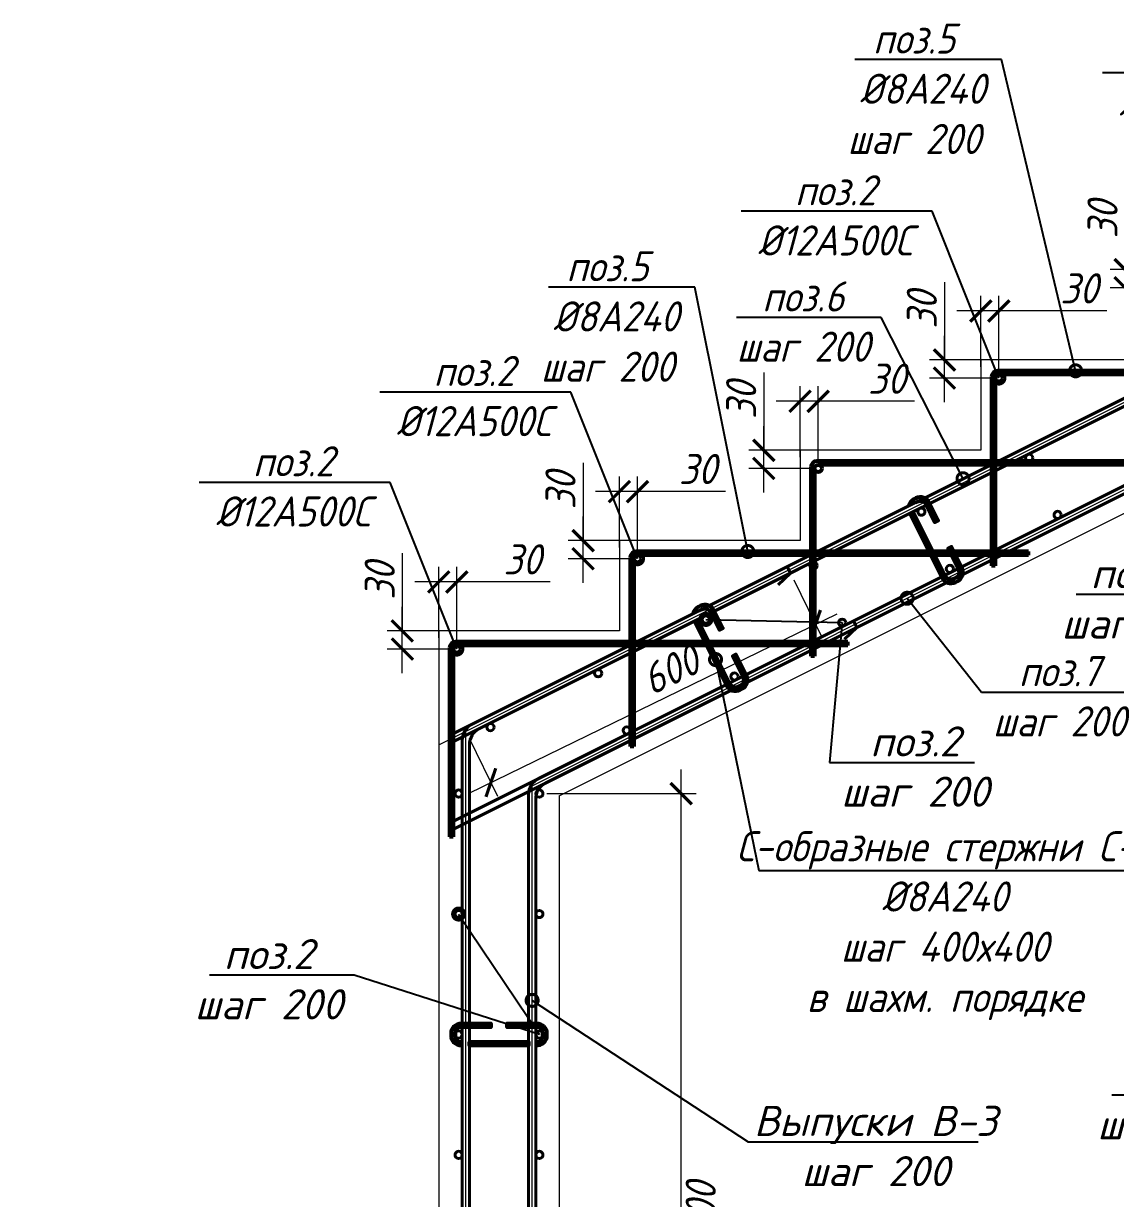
# Model space of a CAD drawing. Header units: millimetres. Extents: x 504091 to 2165846, y 135022 to 442887.
# Drawn here: x 899291 to 901105, y 246342 to 248293 of the extents above; entities that cross this region are included whole.
import ezdxf
from ezdxf import colors
from ezdxf.entities.mleader import LeaderData, LeaderLine
from ezdxf.math import Vec2, Vec3

# ---------------------------------------------------------------- set-up
doc = ezdxf.new("R2010")
doc.units = ezdxf.units.MM
doc.layers.get('Defpoints').update_dxf_attribs({"color": 255})
doc.layers.add('!Defpoints', color=255, linetype='Continuous', lineweight=5, plot=False)
for name, color, linetype, lineweight in [('Арматура 12', 26, 'Continuous', 50), ('КР_Арматура 12', 174, 'Continuous', 40), ('Монолит тонкий', 204, 'Continuous', 9), ('Размер', 7, 'Continuous', 13), ('Размеры КР', 164, 'Continuous', 9)]:
    doc.layers.add(name, color=color, linetype=linetype, lineweight=lineweight)
doc.styles.add('GOST 2.304_new', font='isocpeur.ttf', dxfattribs={"width": 0.9, "oblique": 15})
doc.dimstyles.new('SPDS 1_20', dxfattribs={"dimscale": 20, "dimtxt": 2.5, "dimasz": 1.77, "dimexe": 1.25, "dimexo": 0.625, "dimtad": 1, "dimdec": 0, "dimrnd": 0.001, "dimtxsty": 'GOST 2.304_new', "dimblk": 'ARCHTICK', "dimcen": 2.5, "dimdle": 2, "dimclrt": 256, "dimadec": 0, "dimazin": 2, "dimtfac": 0.75, "dimtdec": 0, "dimtmove": 1, "dimatfit": 3, "dimfxl": 0, "dimtolj": 1, "dimlwd": 9, "dimlwe": 9, "dimarcsym": 0})

# ---------------------------------------------------------------- blocks, each defined once
blk = doc.blocks.new('_ArchTick')
at = {"color": 0, "linetype": 'ByBlock', "const_width": 0.15}
blk.add_lwpolyline([(-0.5, -0.5), (0.5, 0.5)], dxfattribs=at)
blk = doc.blocks.new('*D1361')
at = {"layer": 'Defpoints', "color": 0, "lineweight": 20, "transparency": 16777216}
for p in [(900220.5, 247434.1), (900310.9, 247434.1), (900310.9, 247404.1)]:
    blk.add_point(p, dxfattribs=at)
at = {"layer": 'Размеры КР', "color": 0, "lineweight": 9, "transparency": 16777216}
for p, q in [((900220.5, 247563.3), (900220.5, 247434.1)), ((900220.5, 247364.1), (900220.5, 247474.1)), ((900298.4, 247434.1), (900195.5, 247434.1)), ((900298.4, 247404.1), (900195.5, 247404.1))]:
    blk.add_line(p, q, dxfattribs=at)
at = {"layer": 'Размеры КР', "color": 0, "lineweight": 9, "transparency": 16777216, "xscale": 35.4, "yscale": 35.4, "zscale": 35.4}
for p, rotation in [((900220.5, 247434.1), 90), ((900220.5, 247404.1), 270)]:
    blk.add_blockref('_ArchTick', p, dxfattribs=dict(at, rotation=rotation))
at = {"layer": 'Размеры КР', "lineweight": 20, "transparency": 16777216, "insert": (900183, 247517.1), "char_height": 50, "attachment_point": 5, "rotation": 90, "style": 'GOST 2.304_new'}
blk.add_mtext('\\A1;30', dxfattribs=at)
blk = doc.blocks.new('*D1362')
at = {"layer": 'Defpoints', "color": 0, "lineweight": 20, "transparency": 16777216}
for p in [(900280.9, 247515.5), (900280.9, 247410.1), (900310.9, 247404.1)]:
    blk.add_point(p, dxfattribs=at)
at = {"layer": 'Размеры КР', "color": 0, "lineweight": 9, "transparency": 16777216}
for p, q in [((900280.9, 247422.6), (900280.9, 247540.5)), ((900310.9, 247416.6), (900310.9, 247540.5)), ((900350.9, 247515.5), (900240.9, 247515.5)), ((900456.9, 247515.5), (900310.9, 247515.5))]:
    blk.add_line(p, q, dxfattribs=at)
at = {"layer": 'Размеры КР', "color": 0, "lineweight": 9, "transparency": 16777216, "xscale": 35.4, "yscale": 35.4, "zscale": 35.4, "rotation": 180}
blk.add_blockref('_ArchTick', (900280.9, 247515.5), dxfattribs=at)
at = {"layer": 'Размеры КР', "color": 0, "lineweight": 9, "transparency": 16777216, "xscale": 35.4, "yscale": 35.4, "zscale": 35.4}
blk.add_blockref('_ArchTick', (900310.9, 247515.5), dxfattribs=at)
at = {"layer": 'Размеры КР', "lineweight": 20, "transparency": 16777216, "insert": (900410.7, 247553), "char_height": 50, "attachment_point": 5, "style": 'GOST 2.304_new'}
blk.add_mtext('\\A1;30', dxfattribs=at)
blk = doc.blocks.new('_DotSmall')
at = {"color": 0, "linetype": 'ByBlock', "lineweight": 35, "const_width": 0.5}
blk.add_lwpolyline([(-0.0625, 0, 1), (0.0625, 0, 1)], format="xyb", close=True, dxfattribs=at)
blk = doc.blocks.new('*D1381')
at = {"layer": 'Defpoints', "color": 0, "lineweight": 20, "transparency": 16777216}
for p in [(900147.9, 247014.1), (900383.4, 247014.1), (900147.9, 245614.1)]:
    blk.add_point(p, dxfattribs=at)
at = {"layer": 'Размеры КР', "color": 0, "lineweight": 9, "transparency": 16777216}
for p, q in [((900383.4, 245574.1), (900383.4, 247054.1)), ((900160.4, 247014.1), (900408.4, 247014.1)), ((900160.4, 245614.1), (900408.4, 245614.1))]:
    blk.add_line(p, q, dxfattribs=at)
at = {"layer": 'Размеры КР', "color": 0, "lineweight": 9, "transparency": 16777216, "xscale": 35.4, "yscale": 35.4, "zscale": 35.4}
for p, rotation in [((900383.4, 247014.1), 90), ((900383.4, 245614.1), 270)]:
    blk.add_blockref('_ArchTick', p, dxfattribs=dict(at, rotation=rotation))
at = {"layer": 'Размеры КР', "lineweight": 20, "transparency": 16777216, "insert": (900374.2, 246220.4), "char_height": 50, "attachment_point": 5, "rotation": 90, "style": 'GOST 2.304_new'}
blk.add_mtext('\\A1;поз.2\\P200х7=1400', dxfattribs=at)
blk = doc.blocks.new('*D1383')
at = {"layer": 'Defpoints', "color": 0, "lineweight": 20, "transparency": 16777216}
for p in [(900565, 247380.3), (900606.5, 247295.2), (900025.9, 247117.4)]:
    blk.add_point(p, dxfattribs=at)
at = {"layer": 'Размеры КР', "color": 0, "lineweight": 9, "transparency": 16777216}
for p, q in [((900570.5, 247369), (900617.4, 247272.8)), ((900031.4, 247014.9), (900642.4, 247312.8)), ((900031.4, 247106.2), (900078.3, 247009.9))]:
    blk.add_line(p, q, dxfattribs=at)
at = {"layer": 'Размеры КР', "color": 0, "lineweight": 9, "transparency": 16777216, "xscale": 35.4, "yscale": 35.4, "zscale": 35.4}
for p, rotation in [((900606.5, 247295.2), 25.99185871385163), ((900067.4, 247032.4), 205.9918587138517)]:
    blk.add_blockref('_ArchTick', p, dxfattribs=dict(at, rotation=rotation))
at = {"layer": 'Размеры КР', "lineweight": 20, "transparency": 16777216, "insert": (900365.6, 247219.5), "char_height": 50, "attachment_point": 5, "rotation": 25.9919, "style": 'GOST 2.304_new'}
blk.add_mtext('\\A1;600', dxfattribs=at)
blk = doc.blocks.new('*D1444')
at = {"layer": 'Defpoints', "color": 0, "lineweight": 20, "transparency": 16777216}
for p in [(899920.4, 247284.1), (900010.9, 247284.1), (900010.9, 247254.1)]:
    blk.add_point(p, dxfattribs=at)
at = {"layer": 'Размеры КР', "color": 0, "lineweight": 9, "transparency": 16777216}
for p, q in [((899920.4, 247413.3), (899920.4, 247284.1)), ((899920.4, 247214.1), (899920.4, 247324.1)), ((899998.4, 247284.1), (899895.4, 247284.1)), ((899998.4, 247254.1), (899895.4, 247254.1))]:
    blk.add_line(p, q, dxfattribs=at)
at = {"layer": 'Размеры КР', "color": 0, "lineweight": 9, "transparency": 16777216, "xscale": 35.4, "yscale": 35.4, "zscale": 35.4}
for p, rotation in [((899920.4, 247284.1), 90), ((899920.4, 247254.1), 270)]:
    blk.add_blockref('_ArchTick', p, dxfattribs=dict(at, rotation=rotation))
at = {"layer": 'Размеры КР', "lineweight": 20, "transparency": 16777216, "insert": (899882.9, 247367.1), "char_height": 50, "attachment_point": 5, "rotation": 90, "style": 'GOST 2.304_new'}
blk.add_mtext('\\A1;30', dxfattribs=at)
blk = doc.blocks.new('*D1445')
at = {"layer": 'Defpoints', "color": 0, "lineweight": 20, "transparency": 16777216}
for p in [(899980.9, 247365.5), (899980.9, 247260.1), (900010.9, 247254.1)]:
    blk.add_point(p, dxfattribs=at)
at = {"layer": 'Размеры КР', "color": 0, "lineweight": 9, "transparency": 16777216}
for p, q in [((899980.9, 247272.6), (899980.9, 247390.5)), ((900010.9, 247266.6), (900010.9, 247390.5)), ((900050.9, 247365.5), (899940.9, 247365.5)), ((900165.7, 247365.5), (900010.9, 247365.5))]:
    blk.add_line(p, q, dxfattribs=at)
at = {"layer": 'Размеры КР', "color": 0, "lineweight": 9, "transparency": 16777216, "xscale": 35.4, "yscale": 35.4, "zscale": 35.4, "rotation": 180}
blk.add_blockref('_ArchTick', (899980.9, 247365.5), dxfattribs=at)
at = {"layer": 'Размеры КР', "color": 0, "lineweight": 9, "transparency": 16777216, "xscale": 35.4, "yscale": 35.4, "zscale": 35.4}
blk.add_blockref('_ArchTick', (900010.9, 247365.5), dxfattribs=at)
at = {"layer": 'Размеры КР', "lineweight": 20, "transparency": 16777216, "insert": (900119.5, 247403), "char_height": 50, "attachment_point": 5, "style": 'GOST 2.304_new'}
blk.add_mtext('\\A1;30', dxfattribs=at)
blk = doc.blocks.new('*D1446')
at = {"layer": 'Defpoints', "color": 0, "lineweight": 20, "transparency": 16777216}
for p in [(900520.5, 247584.1), (900610.9, 247584.1), (900610.9, 247554.1)]:
    blk.add_point(p, dxfattribs=at)
at = {"layer": 'Размеры КР', "color": 0, "lineweight": 9, "transparency": 16777216}
for p, q in [((900520.5, 247713.3), (900520.5, 247584.1)), ((900520.5, 247514.1), (900520.5, 247624.1)), ((900598.4, 247584.1), (900495.5, 247584.1)), ((900598.4, 247554.1), (900495.5, 247554.1))]:
    blk.add_line(p, q, dxfattribs=at)
at = {"layer": 'Размеры КР', "color": 0, "lineweight": 9, "transparency": 16777216, "xscale": 35.4, "yscale": 35.4, "zscale": 35.4}
for p, rotation in [((900520.5, 247584.1), 90), ((900520.5, 247554.1), 270)]:
    blk.add_blockref('_ArchTick', p, dxfattribs=dict(at, rotation=rotation))
at = {"layer": 'Размеры КР', "lineweight": 20, "transparency": 16777216, "insert": (900483, 247667.1), "char_height": 50, "attachment_point": 5, "rotation": 90, "style": 'GOST 2.304_new'}
blk.add_mtext('\\A1;30', dxfattribs=at)
blk = doc.blocks.new('*D1447')
at = {"layer": 'Defpoints', "color": 0, "lineweight": 20, "transparency": 16777216}
for p in [(900580.9, 247665.5), (900580.9, 247560.1), (900610.9, 247554.1)]:
    blk.add_point(p, dxfattribs=at)
at = {"layer": 'Размеры КР', "color": 0, "lineweight": 9, "transparency": 16777216}
for p, q in [((900580.9, 247572.6), (900580.9, 247690.5)), ((900610.9, 247566.6), (900610.9, 247690.5)), ((900650.9, 247665.5), (900540.9, 247665.5)), ((900771.1, 247665.5), (900610.9, 247665.5))]:
    blk.add_line(p, q, dxfattribs=at)
at = {"layer": 'Размеры КР', "color": 0, "lineweight": 9, "transparency": 16777216, "xscale": 35.4, "yscale": 35.4, "zscale": 35.4, "rotation": 180}
blk.add_blockref('_ArchTick', (900580.9, 247665.5), dxfattribs=at)
at = {"layer": 'Размеры КР', "color": 0, "lineweight": 9, "transparency": 16777216, "xscale": 35.4, "yscale": 35.4, "zscale": 35.4}
blk.add_blockref('_ArchTick', (900610.9, 247665.5), dxfattribs=at)
at = {"layer": 'Размеры КР', "lineweight": 20, "transparency": 16777216, "insert": (900724.9, 247703), "char_height": 50, "attachment_point": 5, "style": 'GOST 2.304_new'}
blk.add_mtext('\\A1;30', dxfattribs=at)
blk = doc.blocks.new('*D1448')
at = {"layer": 'Defpoints', "color": 0, "lineweight": 20, "transparency": 16777216}
for p in [(900820.5, 247734.1), (900910.9, 247734.1), (900910.9, 247704.1)]:
    blk.add_point(p, dxfattribs=at)
at = {"layer": 'Размеры КР', "color": 0, "lineweight": 9, "transparency": 16777216}
for p, q in [((900820.5, 247863.3), (900820.5, 247734.1)), ((900820.5, 247664.1), (900820.5, 247774.1)), ((900898.4, 247734.1), (900795.5, 247734.1)), ((900898.4, 247704.1), (900795.5, 247704.1))]:
    blk.add_line(p, q, dxfattribs=at)
at = {"layer": 'Размеры КР', "color": 0, "lineweight": 9, "transparency": 16777216, "xscale": 35.4, "yscale": 35.4, "zscale": 35.4}
for p, rotation in [((900820.5, 247734.1), 90), ((900820.5, 247704.1), 270)]:
    blk.add_blockref('_ArchTick', p, dxfattribs=dict(at, rotation=rotation))
at = {"layer": 'Размеры КР', "lineweight": 20, "transparency": 16777216, "insert": (900783, 247817.1), "char_height": 50, "attachment_point": 5, "rotation": 90, "style": 'GOST 2.304_new'}
blk.add_mtext('\\A1;30', dxfattribs=at)
blk = doc.blocks.new('*D1449')
at = {"layer": 'Defpoints', "color": 0, "lineweight": 20, "transparency": 16777216}
for p in [(900880.9, 247815.5), (900880.9, 247710.1), (900910.9, 247704.1)]:
    blk.add_point(p, dxfattribs=at)
at = {"layer": 'Размеры КР', "color": 0, "lineweight": 9, "transparency": 16777216}
for p, q in [((900880.9, 247722.6), (900880.9, 247840.5)), ((900910.9, 247716.6), (900910.9, 247840.5)), ((900950.9, 247815.5), (900840.9, 247815.5)), ((901090.2, 247815.5), (900910.9, 247815.5))]:
    blk.add_line(p, q, dxfattribs=at)
at = {"layer": 'Размеры КР', "color": 0, "lineweight": 9, "transparency": 16777216, "xscale": 35.4, "yscale": 35.4, "zscale": 35.4, "rotation": 180}
blk.add_blockref('_ArchTick', (900880.9, 247815.5), dxfattribs=at)
at = {"layer": 'Размеры КР', "color": 0, "lineweight": 9, "transparency": 16777216, "xscale": 35.4, "yscale": 35.4, "zscale": 35.4}
blk.add_blockref('_ArchTick', (900910.9, 247815.5), dxfattribs=at)
at = {"layer": 'Размеры КР', "lineweight": 20, "transparency": 16777216, "insert": (901044, 247853), "char_height": 50, "attachment_point": 5, "style": 'GOST 2.304_new'}
blk.add_mtext('\\A1;30', dxfattribs=at)
blk = doc.blocks.new('*D1450')
at = {"layer": 'Defpoints', "color": 0, "lineweight": 20, "transparency": 16777216}
for p in [(901120.5, 247884.1), (901210.9, 247884.1), (901210.9, 247854.1)]:
    blk.add_point(p, dxfattribs=at)
at = {"layer": 'Размеры КР', "color": 0, "lineweight": 9, "transparency": 16777216}
for p, q in [((901120.5, 248013.3), (901120.5, 247884.1)), ((901120.5, 247814.1), (901120.5, 247924.1)), ((901198.4, 247884.1), (901095.5, 247884.1)), ((901198.4, 247854.1), (901095.5, 247854.1))]:
    blk.add_line(p, q, dxfattribs=at)
at = {"layer": 'Размеры КР', "color": 0, "lineweight": 9, "transparency": 16777216, "xscale": 35.4, "yscale": 35.4, "zscale": 35.4}
for p, rotation in [((901120.5, 247884.1), 90), ((901120.5, 247854.1), 270)]:
    blk.add_blockref('_ArchTick', p, dxfattribs=dict(at, rotation=rotation))
at = {"layer": 'Размеры КР', "lineweight": 20, "transparency": 16777216, "insert": (901083, 247967.1), "char_height": 50, "attachment_point": 5, "rotation": 90, "style": 'GOST 2.304_new'}
blk.add_mtext('\\A1;30', dxfattribs=at)

msp = doc.modelspace()

# ---------------------------------------------------------------- linework, layer by layer
at = {"layer": '!Defpoints', "lineweight": 20}
msp.add_line((899980.907, 247094.9378), (901651.2053, 247930.087), dxfattribs=at)
at = {"layer": '!Defpoints', "lineweight": 15, "ltscale": 100}
for p, q in [((899980.907, 247094.9378), (901522.7003, 247865.8344)), ((900135.907, 247027.0934), (901520.017, 247719.1484)), ((900025.907, 245340.0665), (900025.907, 247117.4378)), ((900135.907, 245320.0485), (900135.907, 247027.0934))]:
    msp.add_line(p, q, dxfattribs=at)
at = {"layer": 'Арматура 12', "lineweight": 53, "ltscale": 20}
for p, q in [((900898.9225, 247706.0767), (900898.9225, 247392.4699)), ((901560.1361, 247716.0767), (900908.9225, 247716.0767)), ((901560.1361, 247710.0767), (900910.9225, 247710.0767)), ((900904.9225, 247704.0767), (900904.9225, 247392.4699)), ((900598.9225, 247556.0767), (900598.9225, 247242.4699)), ((900604.9225, 247554.0767), (900604.9225, 247242.4699)), ((901260.1361, 247566.0767), (900608.9225, 247566.0767)), ((901260.1361, 247560.0767), (900610.9225, 247560.0767)), ((900763.1254, 247479.3388), (900816.5674, 247372.4547)), ((900821.9339, 247375.138), (900768.4919, 247482.0221)), ((900960.1361, 247416.0767), (900308.9225, 247416.0767)), ((900960.1361, 247410.0767), (900960.1361, 247416.0767)), ((900298.9225, 247406.0767), (900298.9225, 247092.4699)), ((900304.9225, 247404.0767), (900304.9225, 247092.4699)), ((900960.1361, 247410.0767), (900310.9225, 247410.0767)), ((900904.9225, 247392.4699), (900898.9225, 247392.4699)), ((900405.3545, 247300.4533), (900458.7965, 247193.5693)), ((900464.1631, 247196.2526), (900410.721, 247303.1366)), ((899998.907, 247256.0767), (899998.907, 246942.4699)), ((900660.1206, 247266.0767), (900008.907, 247266.0767)), ((900660.1206, 247260.0767), (900010.907, 247260.0767)), ((900660.1206, 247260.0767), (900660.1206, 247266.0767)), ((900004.907, 247254.0767), (900004.907, 246942.4699)), ((900604.9225, 247242.4699), (900598.9225, 247242.4699)), ((900304.9225, 247092.4699), (900298.9225, 247092.4699)), ((900004.907, 246942.4699), (899998.907, 246942.4699))]:
    msp.add_line(p, q, dxfattribs=at)
for points in [[(900772.4083, 247497.3966, -0.002904147), (900772.5168, 247497.4509), (900775.9562, 247499.1706, -0.414213562), (900790.0434, 247494.4748), (900804.8195, 247464.9226), (900810.1861, 247467.6059), (900795.41, 247497.1581, 0.414213562), (900773.2729, 247504.5371), (900769.8336, 247502.8175, 0.223904036), (900761.1231, 247491.754, 0.223904036)], [(900815.782, 247374.0255), (900816.5674, 247372.4547, 0.414213562), (900838.7045, 247365.0757), (900842.1438, 247366.7954, 0.414213562), (900849.5228, 247388.9324), (900832.1128, 247423.7524), (900826.7463, 247421.0691), (900844.1562, 247386.2491, -0.414213562), (900839.4605, 247372.1619), (900836.0212, 247370.4423, -0.414213562), (900821.9339, 247375.138), (900821.1486, 247376.7087)], [(900414.6374, 247318.5112, -0.002904147), (900414.746, 247318.5655), (900418.1853, 247320.2851, -0.414213562), (900432.2725, 247315.5894), (900447.0486, 247286.0372), (900452.4152, 247288.7204), (900437.6391, 247318.2727, 0.414213562), (900415.502, 247325.6517), (900412.0627, 247323.932, 0.223904036), (900403.3522, 247312.8686, 0.223904036)], [(900458.0111, 247195.14), (900458.7965, 247193.5693, 0.414213562), (900480.9336, 247186.1903), (900484.3729, 247187.9099, 0.414213562), (900491.7519, 247210.047), (900474.3419, 247244.8669), (900468.9754, 247242.1837), (900486.3854, 247207.3637, -0.414213562), (900481.6896, 247193.2765), (900478.2503, 247191.5568, -0.414213562), (900464.1631, 247196.2526), (900463.3777, 247197.8233)], [(900019.907, 246595.6541), (900018.407, 246595.6541, -0.414213562), (900001.907, 246612.1541), (900001.907, 246615.9994, -0.414213562), (900018.407, 246632.4994), (900067.3369, 246632.4994), (900067.3369, 246626.4994), (900018.407, 246626.4994, 0.414213562), (900007.907, 246615.9994), (900007.907, 246612.1541, 0.414213562), (900018.407, 246601.6541), (900019.907, 246601.6541)], [(900141.907, 246601.7597, 0.460305877), (900153.907, 246612.1541), (900153.907, 246615.9994, 0.414213562), (900143.407, 246626.4994), (900094.4914, 246626.4994), (900094.4914, 246632.4994), (900143.407, 246632.4994, -0.414213562), (900159.907, 246615.9994), (900159.907, 246612.1541, -0.441038441), (900141.907, 246595.7053, -0.242110317)]]:
    msp.add_lwpolyline(points, format="xyb", dxfattribs=at)
msp.add_lwpolyline([(900031.907, 246601.6541), (900129.907, 246601.6541), (900129.907, 246595.6541), (900031.907, 246595.6541)], close=True, dxfattribs=at)
for centre in [(900910.9225, 247704.0767), (900610.9225, 247554.0767), (900310.9225, 247404.0767), (900010.907, 247254.0767)]:
    msp.add_circle(centre, 6, dxfattribs=at)
for centre in [(900908.9225, 247706.0767), (900608.9225, 247556.0767), (900308.9225, 247406.0767), (900008.907, 247256.0767)]:
    msp.add_arc(centre, 10, 90, 180, dxfattribs=at)
at = {"layer": 'КР_Арматура 12', "ltscale": 12}
for p, q in [((900578.3183, 247386.9353), (900004.1621, 247099.8572)), ((900565.009, 247380.2806), (900544.597, 247360.8948)), ((900559.6425, 247391.0137), (900565.009, 247380.2806)), ((900505.9314, 247364.1582), (899998.7956, 247110.5903)), ((900669.6425, 247300.6693), (900675.009, 247289.9362)), ((900675.009, 247289.9362), (900654.597, 247270.5504)), ((900552.7943, 247242.2452), (899998.7956, 246965.2459)), ((900559.8541, 247232.3587), (900004.1621, 246954.5127)), ((899998.7956, 247110.5903), (900004.1621, 247099.8572)), ((899998.7956, 246965.2459), (900004.1621, 246954.5127))]:
    msp.add_line(p, q, dxfattribs=at)
for points in [[(900001.907, 245322.0665, 0.414213562), (900019.907, 245340.0665), (900019.907, 247102.605, -0.284079044), (900036.4906, 247129.4378), (901520.017, 247871.201)], [(901520.017, 247857.7846), (900048.4906, 247122.0214, 0.284079044), (900031.907, 247095.1886), (900031.907, 245340.0665, -0.414213562), (900001.907, 245310.0665)], [(901520.017, 247725.8566), (900146.4906, 247039.0934, 0.284079044), (900129.907, 247012.2606), (900129.907, 245340.0665, 0.414213562), (900159.907, 245310.0665)], [(900159.907, 245322.0665, -0.414213562), (900141.907, 245340.0665), (900141.907, 247004.8442, -0.284079044), (900158.4906, 247031.677), (901520.017, 247712.4402)]]:
    msp.add_lwpolyline(points, format="xyb", dxfattribs=at)
for centre in [(900961.0684, 247571.6021), (900782.183, 247482.1594), (901008.475, 247476.789), (900603.2975, 247392.7167), (900829.5895, 247387.3463), (900424.4121, 247303.2739), (900650.7041, 247297.9035), (900245.5267, 247213.8312), (900471.8186, 247208.4608), (900066.6412, 247124.3885), (900292.9332, 247119.0181), (900013.907, 247014.0767), (900147.907, 247014.0767), (900013.907, 246814.0767), (900147.907, 246814.0767), (900013.907, 246614.0767), (900147.907, 246614.0767), (900013.907, 246414.0767), (900147.907, 246414.0767)]:
    msp.add_circle(centre, 6, dxfattribs=at)
at = {"layer": 'Монолит тонкий', "lineweight": 15, "ltscale": 100}
for q in [(901480.907, 247660.4622), (900180.907, 245564.0767)]:
    msp.add_line((900180.907, 247010.4622), q, dxfattribs=at)
msp.add_lwpolyline([(901480.9225, 247964.0767), (901480.9225, 247884.0767), (901180.9225, 247884.0767), (901180.9225, 247734.0767), (900880.9225, 247734.0767), (900880.9225, 247584.0767), (900580.9225, 247584.0767), (900580.9225, 247434.0767), (900280.9225, 247434.0767), (900280.9225, 247284.0767), (899980.907, 247284.0767), (899980.907, 245564.0767)], dxfattribs=at)

# ---------------------------------------------------------------- dimensions: what is measured, and where the dimension line sits
at = {"layer": 'Размеры КР', "lineweight": 20}
for base, p1, p2, angle, picture, middle, dimtype in [((901120.4533, 247884.0767), (901210.9225, 247854.0767), (901210.9225, 247884.0767), 90, '*D1450', (901138.8664, 247967.1007), 160), ((900820.4533, 247734.0767), (900910.9225, 247704.0767), (900910.9225, 247734.0767), 90, '*D1448', (900838.8664, 247817.1007), 160), ((900520.4533, 247584.0767), (900610.9225, 247554.0767), (900610.9225, 247584.0767), 90, '*D1446', (900538.8664, 247667.1007), 160), ((900220.4533, 247434.0767), (900310.9225, 247404.0767), (900310.9225, 247434.0767), 90, '*D1361', (900238.8664, 247517.1007), 160), ((899920.4378, 247284.0767), (900010.907, 247254.0767), (900010.907, 247284.0767), 90, '*D1444', (899938.851, 247367.1007), 160), ((900606.479, 247295.2238), (900025.907, 247117.4378), (900565.009, 247380.2806), 25.9918587, '*D1383', (900382.0686, 247185.811), 161)]:
    dim = msp.add_linear_dim(base=base, p1=p1, p2=p2, angle=angle, dimstyle='SPDS 1_20', dxfattribs=at)
    dim.commit()
    dim.dimension.update_dxf_attribs({"geometry": picture, "text_midpoint": middle, "dimtype": dimtype})
for base, p1, p2, picture, middle in [((900880.9225, 247815.4942), (900910.9225, 247704.0767), (900880.9225, 247710.0539), '*D1449', (901044.0419, 247815.4942)), ((900580.9225, 247665.4942), (900610.9225, 247554.0767), (900580.9225, 247560.0539), '*D1447', (900724.9399, 247665.4942)), ((900280.9225, 247515.4942), (900310.9225, 247404.0767), (900280.9225, 247410.0539), '*D1362', (900410.6904, 247515.4942)), ((899980.907, 247365.4942), (900010.907, 247254.0767), (899980.907, 247260.0539), '*D1445', (900119.5223, 247347.154))]:
    dim = msp.add_linear_dim(base=base, p1=p1, p2=p2, dimstyle='SPDS 1_20', dxfattribs=at)
    dim.commit()
    dim.dimension.update_dxf_attribs({"geometry": picture, "text_midpoint": middle, "dimtype": 160})
dim = msp.add_linear_dim(base=(900383.3706, 247014.0767), p1=(900147.907, 245614.0767), p2=(900147.907, 247014.0767), angle=90, text='поз.2\\P200х7=<>', dimstyle='SPDS 1_20', dxfattribs=at)
dim.commit()
dim.dimension.update_dxf_attribs({"geometry": '*D1381', "text_midpoint": (900453.3671, 246220.4287), "dimtype": 160})

# ---------------------------------------------------------------- leaders
at = {"layer": 'Размер', "ltscale": 20}
ml = msp.add_multileader_mtext('Standard', dxfattribs=at)
ml.set_content('\\A1;поз.5\\P %%C8А240\\Pшаг 200', color=256, style='GOST 2.304_new')
ml.set_leader_properties()
ml.set_arrow_properties(name='DOTSMALL')
ml.build(insert=Vec2(0, 0))
ml.multileader.update_dxf_attribs({"text_left_attachment_type": 6, "text_right_attachment_type": 6, "arrow_head_size": 40})
ctx = ml.context
ctx.base_point, ctx.char_height, ctx.arrow_head_size, ctx.landing_gap_size, ctx.plane_origin = Vec3(900632.9917, 248232.7957), 50, 40, 0, Vec3(897489.0673, 277451.7969)
ctx.left_attachment, ctx.right_attachment, ctx.text_align_type = 6, 6, 1
notes = []
notes.append((ctx, [(0, (1, 1, 0), (900915.1841, 248232.7957), (-1, 0), 8, [(1, [(901038.3965, 247716.0767)], 0, [])])]))
ctx.mtext.insert, ctx.mtext.rotation, ctx.mtext.width, ctx.mtext.alignment, ctx.mtext.flow_direction = Vec3(900770.0879, 248292.7957), 6.283185307, 896.133701, 2, 5
ml = msp.add_multileader_mtext('Standard', dxfattribs=at)
ml.set_content('\\A1;поз.2\\P%%C12А500С ', color=256, style='GOST 2.304_new')
ml.set_leader_properties()
ml.set_arrow_properties(name='DOTSMALL')
ml.build(insert=Vec2(0, 0))
ml.multileader.update_dxf_attribs({"text_left_attachment_type": 6, "text_right_attachment_type": 6, "arrow_head_size": 40})
ctx = ml.context
ctx.base_point, ctx.char_height, ctx.arrow_head_size, ctx.landing_gap_size, ctx.plane_origin = Vec3(901086.6795, 248210.9074), 50, 40, 0, Vec3(899337.3035, 277394.588)
ctx.left_attachment, ctx.right_attachment, ctx.text_align_type = 6, 6, 1
notes.append((ctx, [(0, (1, 1, 0), (901400.2693, 248210.9074), (-1, 0), 8, [(1, [(901510.9225, 247934.0767)], 0, [])])]))
ctx.mtext.insert, ctx.mtext.rotation, ctx.mtext.width, ctx.mtext.alignment, ctx.mtext.flow_direction = Vec3(901239.4744, 248270.9074), 6.283185307, 896.133701, 2, 5
ml = msp.add_multileader_mtext('Standard', dxfattribs=at)
ml.set_content('\\A1;поз.2\\P%%C12А500С ', color=256, style='GOST 2.304_new')
ml.set_leader_properties()
ml.set_arrow_properties(name='DOTSMALL')
ml.build(insert=Vec2(0, 0))
ml.multileader.update_dxf_attribs({"text_left_attachment_type": 6, "text_right_attachment_type": 6, "arrow_head_size": 40})
ctx = ml.context
ctx.base_point, ctx.char_height, ctx.arrow_head_size, ctx.landing_gap_size, ctx.plane_origin = Vec3(900486.6795, 247980.9074), 50, 40, 0, Vec3(898737.3035, 277164.588)
ctx.left_attachment, ctx.right_attachment, ctx.text_align_type = 6, 6, 1
notes.append((ctx, [(0, (1, 1, 0), (900800.2693, 247980.9074), (-1, 0), 8, [(1, [(900910.9225, 247704.0767)], 0, [])])]))
ctx.mtext.insert, ctx.mtext.rotation, ctx.mtext.width, ctx.mtext.alignment, ctx.mtext.flow_direction = Vec3(900639.4744, 248040.9074), 6.283185307, 896.133701, 2, 5
ml = msp.add_multileader_mtext('Standard', dxfattribs=at)
ml.set_content('\\A1;поз.5\\P %%C8А240\\Pшаг 200', color=256, style='GOST 2.304_new')
ml.set_leader_properties()
ml.set_arrow_properties(name='DOTSMALL')
ml.build(insert=Vec2(0, 0))
ml.multileader.update_dxf_attribs({"text_left_attachment_type": 6, "text_right_attachment_type": 6, "arrow_head_size": 40})
ctx = ml.context
ctx.base_point, ctx.char_height, ctx.arrow_head_size, ctx.landing_gap_size, ctx.plane_origin = Vec3(900123.8931, 247854.7273), 50, 40, 0, Vec3(896904.5933, 277151.7969)
ctx.left_attachment, ctx.right_attachment, ctx.text_align_type = 6, 6, 1
notes.append((ctx, [(0, (1, 1, 0), (900406.0855, 247854.7273), (-1, 0), 8, [(1, [(900494.0237, 247416.0767)], 0, [])])]))
ctx.mtext.insert, ctx.mtext.rotation, ctx.mtext.width, ctx.mtext.alignment, ctx.mtext.flow_direction = Vec3(900260.9893, 247914.7273), 6.283185307, 896.133701, 2, 5
ml = msp.add_multileader_mtext('Standard', dxfattribs=at)
ml.set_content('\\A1;поз.6\\Pшаг 200', color=256, style='GOST 2.304_new')
ml.set_leader_properties()
ml.set_arrow_properties(name='DOTSMALL')
ml.build(insert=Vec2(0, 0))
ml.multileader.update_dxf_attribs({"text_left_attachment_type": 6, "text_right_attachment_type": 6, "arrow_head_size": 40})
ctx = ml.context
ctx.base_point, ctx.char_height, ctx.arrow_head_size, ctx.landing_gap_size, ctx.plane_origin = Vec3(900464.3743, 247804.5481), 50, 40, 0, Vec3(897226.8416, 277140.1192)
ctx.left_attachment, ctx.right_attachment, ctx.text_align_type = 6, 6, 1
notes.append((ctx, [(0, (1, 1, 0), (900715.65, 247804.5481), (-1, 0), 8, [(1, [(900851.428, 247536.9065)], 0, [])])]))
ctx.mtext.insert, ctx.mtext.rotation, ctx.mtext.width, ctx.mtext.alignment, ctx.mtext.flow_direction = Vec3(900586.0122, 247864.5481), 6.283185307, 896.133701, 2, 5
ml = msp.add_multileader_mtext('Standard', dxfattribs=at)
ml.set_content('\\A1;поз.2\\P%%C12А500С ', color=256, style='GOST 2.304_new')
ml.set_leader_properties()
ml.set_arrow_properties(name='DOTSMALL')
ml.build(insert=Vec2(0, 0))
ml.multileader.update_dxf_attribs({"text_left_attachment_type": 6, "text_right_attachment_type": 6, "arrow_head_size": 40})
ctx = ml.context
ctx.base_point, ctx.char_height, ctx.arrow_head_size, ctx.landing_gap_size, ctx.plane_origin = Vec3(899886.6795, 247680.9074), 50, 40, 0, Vec3(898137.3035, 276864.588)
ctx.left_attachment, ctx.right_attachment, ctx.text_align_type = 6, 6, 1
notes.append((ctx, [(0, (1, 1, 0), (900200.2693, 247680.9074), (-1, 0), 8, [(1, [(900310.9225, 247404.0767)], 0, [])])]))
ctx.mtext.insert, ctx.mtext.rotation, ctx.mtext.width, ctx.mtext.alignment, ctx.mtext.flow_direction = Vec3(900039.4744, 247740.9074), 6.283185307, 896.133701, 2, 5
ml = msp.add_multileader_mtext('Standard', dxfattribs=at)
ml.set_content('\\A1;{\\W1;поз.2\\Pшаг 200}', color=256, style='GOST 2.304_new')
ml.set_leader_properties()
ml.set_arrow_properties(name='DOTSMALL')
ml.build(insert=Vec2(0, 0))
ml.multileader.update_dxf_attribs({"text_left_attachment_type": 6, "text_right_attachment_type": 6, "dogleg_length": 4, "arrow_head_size": 40})
ctx = ml.context
ctx.base_point, ctx.char_height, ctx.arrow_head_size, ctx.landing_gap_size, ctx.plane_origin = Vec3(901003.9221, 247344.9178), 50, 40, 0, Vec3(856556.4272, 538107.8412)
ctx.left_attachment, ctx.right_attachment, ctx.text_align_type = 6, 6, 1
notes.append((ctx, [(0, (1, 1, 0), (901279.6978, 247344.9178), (-1, 0), 8, [(0, [(901366.2458, 247655.6744), (901139.9538, 247661.0448)], 0, [])])]))
ctx.mtext.insert, ctx.mtext.rotation, ctx.mtext.width, ctx.mtext.alignment, ctx.mtext.flow_direction = Vec3(901137.8099, 247404.9178), 6.283185307, 511.854399, 2, 5
ml = msp.add_multileader_mtext('Standard', dxfattribs=at)
ml.set_content('\\A1;поз.2\\P%%C12А500С ', color=256, style='GOST 2.304_new')
ml.set_leader_properties()
ml.set_arrow_properties(name='DOTSMALL')
ml.build(insert=Vec2(0, 0))
ml.multileader.update_dxf_attribs({"text_left_attachment_type": 6, "text_right_attachment_type": 6, "arrow_head_size": 40})
ctx = ml.context
ctx.base_point, ctx.char_height, ctx.arrow_head_size, ctx.landing_gap_size, ctx.plane_origin = Vec3(899586.664, 247530.9074), 50, 40, 0, Vec3(897837.288, 276714.588)
ctx.left_attachment, ctx.right_attachment, ctx.text_align_type = 6, 6, 1
notes.append((ctx, [(0, (1, 1, 0), (899900.2538, 247530.9074), (-1, 0), 8, [(1, [(900010.907, 247254.0767)], 0, [])])]))
ctx.mtext.insert, ctx.mtext.rotation, ctx.mtext.width, ctx.mtext.alignment, ctx.mtext.flow_direction = Vec3(899739.4589, 247590.9074), 6.283185307, 896.133701, 2, 5
ml = msp.add_multileader_mtext('Standard', dxfattribs=at)
ml.set_content('\\A1;поз.7\\Pшаг 200', color=256, style='GOST 2.304_new')
ml.set_leader_properties()
ml.set_arrow_properties(name='DOTSMALL')
ml.build(insert=Vec2(0, 0))
ml.multileader.update_dxf_attribs({"text_left_attachment_type": 6, "text_right_attachment_type": 6, "arrow_head_size": 40})
ctx = ml.context
ctx.base_point, ctx.char_height, ctx.arrow_head_size, ctx.landing_gap_size, ctx.plane_origin = Vec3(900889.8282, 247182.3429), 50, 40, 0, Vec3(897835.7064, 276629.2359)
ctx.left_attachment, ctx.right_attachment, ctx.text_align_type = 6, 6, 1
notes.append((ctx, [(1, (1, 1, 0), (900881.8282, 247182.3429), (1, 0), 8, [(1, [(900758.6029, 247338.4413)], 0, [])])]))
ctx.mtext.insert, ctx.mtext.rotation, ctx.mtext.width, ctx.mtext.alignment, ctx.mtext.flow_direction = Vec3(901011.466, 247242.3429), 6.283185307, 896.133701, 2, 5
ml = msp.add_multileader_mtext('Standard', dxfattribs=at)
ml.set_content('\\A1;{\\W1;поз.2\\Pшаг 200}', color=256, style='GOST 2.304_new')
ml.set_leader_properties()
ml.set_arrow_properties(name='DOTSMALL')
ml.build(insert=Vec2(0, 0))
ml.multileader.update_dxf_attribs({"text_left_attachment_type": 6, "text_right_attachment_type": 6, "dogleg_length": 4, "arrow_head_size": 40})
ctx = ml.context
ctx.base_point, ctx.char_height, ctx.arrow_head_size, ctx.landing_gap_size, ctx.plane_origin = Vec3(900637.946, 247065.7285), 50, 40, 0, Vec3(855840.8855, 537750.0703)
ctx.left_attachment, ctx.right_attachment, ctx.text_align_type = 6, 6, 1
notes.append((ctx, [(1, (1, 1, 0), (900629.946, 247065.7285), (1, 0), 8, [(1, [(900424.4121, 247303.2739), (900650.7041, 247297.9035)], 0, [])])]))
ctx.mtext.insert, ctx.mtext.rotation, ctx.mtext.width, ctx.mtext.alignment, ctx.mtext.flow_direction = Vec3(900771.8338, 247125.7285), 6.283185307, 511.854399, 2, 5
ml = msp.add_multileader_mtext('Standard', dxfattribs=at)
ml.set_content('\\A1;С-образные стержни С-2 %%C8А240\\Pшаг 400х400\\Pв шахм. порядке ', color=256, style='GOST 2.304_new')
ml.set_leader_properties()
ml.set_arrow_properties(name='DOTSMALL')
ml.build(insert=Vec2(0, 0))
ml.multileader.update_dxf_attribs({"text_left_attachment_type": 6, "text_right_attachment_type": 6, "arrow_head_size": 40})
ctx = ml.context
ctx.base_point, ctx.char_height, ctx.arrow_head_size, ctx.landing_gap_size, ctx.plane_origin = Vec3(900520.1194, 246886.5825), 50, 40, 0, Vec3(898295.0499, 276869.8818)
ctx.left_attachment, ctx.right_attachment, ctx.text_align_type = 6, 6, 1
notes.append((ctx, [(1, (1, 1, 0), (900512.1194, 246886.5825), (1, 0), 8, [(1, [(900440.5012, 247236.6872)], 0, [])])]))
ctx.mtext.insert, ctx.mtext.rotation, ctx.mtext.width, ctx.mtext.alignment, ctx.mtext.flow_direction = Vec3(900821.0617, 246951.5825), 6.283185307, 691.770084, 2, 5
ml = msp.add_multileader_mtext('Standard', dxfattribs=at)
ml.set_content('\\A1;{\\W1;поз.2\\Pшаг 200}', color=256, style='GOST 2.304_new')
ml.set_leader_properties()
ml.set_arrow_properties(name='DOTSMALL')
ml.build(insert=Vec2(0, 0))
ml.multileader.update_dxf_attribs({"text_left_attachment_type": 6, "text_right_attachment_type": 6, "dogleg_length": 4, "arrow_head_size": 40})
ctx = ml.context
ctx.base_point, ctx.char_height, ctx.arrow_head_size, ctx.landing_gap_size, ctx.plane_origin = Vec3(899564.644, 246712.6118), 50, 40, 0, Vec3(854767.5835, 537396.9536)
ctx.left_attachment, ctx.right_attachment, ctx.text_align_type = 6, 6, 1
notes.append((ctx, [(0, (1, 1, 0), (899840.4197, 246712.6118), (-1, 0), 8, [(0, [(900013.907, 246814.0767), (900147.907, 246614.0767)], 0, [])])]))
ctx.mtext.insert, ctx.mtext.rotation, ctx.mtext.width, ctx.mtext.alignment, ctx.mtext.flow_direction = Vec3(899698.5318, 246772.6118), 6.283185307, 511.854399, 2, 5
ml = msp.add_multileader_mtext('Standard', dxfattribs=at)
ml.set_content('\\A1;{\\W1;Выпуски В-3\\Pшаг 200}', color=256, style='GOST 2.304_new')
ml.set_leader_properties()
ml.set_arrow_properties(name='DOTSMALL')
ml.build(insert=Vec2(0, 0))
ml.multileader.update_dxf_attribs({"text_left_attachment_type": 6, "text_right_attachment_type": 6, "dogleg_length": 4, "arrow_head_size": 40})
ctx = ml.context
ctx.base_point, ctx.char_height, ctx.arrow_head_size, ctx.landing_gap_size, ctx.plane_origin = Vec3(900502.8556, 246435.5834), 50, 40, 0, Vec3(855640.4188, 537230.3537)
ctx.left_attachment, ctx.right_attachment, ctx.text_align_type = 6, 6, 1
notes.append((ctx, [(1, (1, 1, 0), (900494.8556, 246435.5834), (1, 0), 8, [(0, [(900135.907, 246670.7073)], 0, [])])]))
ctx.mtext.insert, ctx.mtext.rotation, ctx.mtext.width, ctx.mtext.alignment, ctx.mtext.flow_direction = Vec3(900706.2531, 246495.5834), 6.283185307, 511.854399, 2, 5
ml = msp.add_multileader_mtext('Standard', dxfattribs=at)
ml.set_content('\\A1;{\\W1;поз.3\\Pшаг 200}', color=256, style='GOST 2.304_new')
ml.set_leader_properties()
ml.set_arrow_properties(name='DOTSMALL')
ml.build(insert=Vec2(0, 0))
ml.multileader.update_dxf_attribs({"text_left_attachment_type": 6, "text_right_attachment_type": 6, "dogleg_length": 4, "arrow_head_size": 40})
ctx = ml.context
ctx.base_point, ctx.char_height, ctx.arrow_head_size, ctx.landing_gap_size, ctx.plane_origin = Vec3(901063.245, 246513.2538), 50, 40, 0, Vec3(856266.1845, 537197.5957)
ctx.left_attachment, ctx.right_attachment, ctx.text_align_type = 6, 6, 1
notes.append((ctx, [(0, (1, 1, 0), (901339.0207, 246513.2538), (-1, 0), 8, [(0, [(901512.5081, 246614.7188), (901646.5081, 246414.7188)], 0, [])])]))
ctx.mtext.insert, ctx.mtext.rotation, ctx.mtext.width, ctx.mtext.alignment, ctx.mtext.flow_direction = Vec3(901197.1329, 246573.2538), 6.283185307, 511.854399, 2, 5
for ctx, leaders in notes:
    for number, flags, end, landing, length, lines in leaders:
        leader = LeaderData()
        leader.index, (leader.has_last_leader_line, leader.has_dogleg_vector, leader.attachment_direction) = number, flags
        leader.last_leader_point, leader.dogleg_vector, leader.dogleg_length = Vec3(end), Vec3(landing), length
        for number, points, colour, breaks in lines:
            line = LeaderLine()
            line.index, line.vertices, line.color, line.breaks = number, Vec3.list(points), colors.encode_raw_color(colour), breaks
            leader.lines.append(line)
        ctx.leaders.append(leader)

doc.saveas('drawing.dxf')
